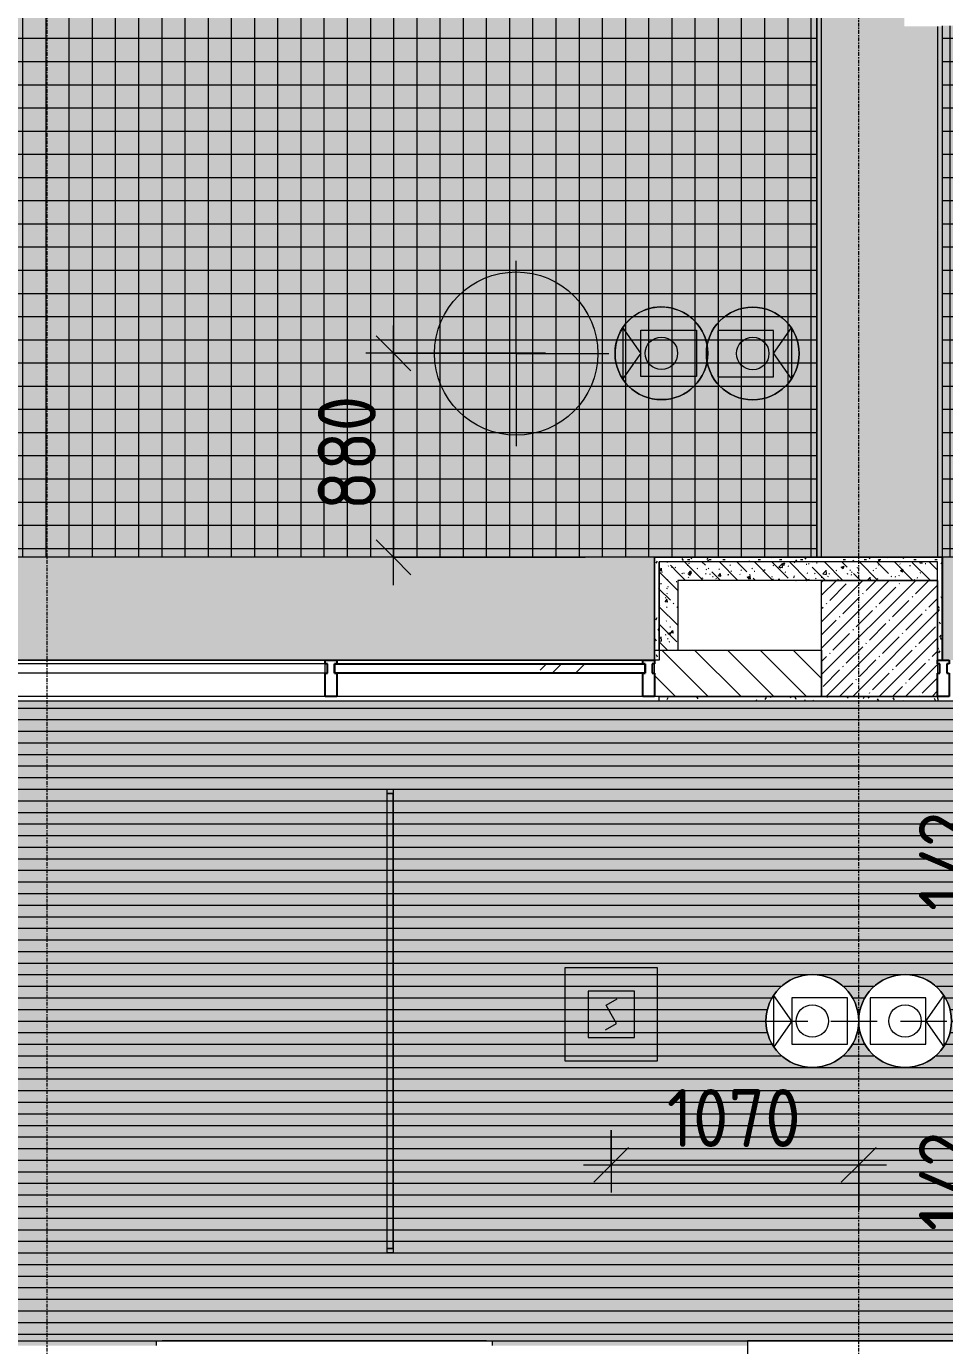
# Model space of a CAD drawing. Header units: millimetres. Extents: x 81610 to 276841, y -8553 to 29000.
# Drawn here: x 107120 to 111081, y 10600 to 16290 of the extents above; entities that cross this region are included whole.
import ezdxf

# ---------------------------------------------------------------- set-up
doc = ezdxf.new("R2010")
doc.units = ezdxf.units.MM
doc.linetypes.add('ADSK_Штрих_ш2 п1', pattern=[300, 200, -100])
doc.linetypes.add('Осевая', pattern=[31.75, 6.35, -4.7625, 15.875, -4.7625])
for name, color, linetype, lineweight in [('A-ANNO-DIMS', 7, 'Continuous', 9), ('A-ANNO-DIMS-100', 7, 'Continuous', 9), ('A-ANNO-NOTE', 7, 'Continuous', 9), ('A-CLNG-PATT', 7, 'Continuous', 9), ('A-DETL-2', 7, 'ADSK_Штрих_ш2 п1', 9), ('A-GLAZ-CURT', 7, 'Continuous', 9), ('A-GLAZ-CURT-1', 7, 'Continuous', 25), ('A-GLAZ-CWMG', 7, 'Continuous', 9), ('A-GLAZ-CWMG-1', 7, 'Continuous', 25), ('A-WALL', 7, 'Continuous', 9), ('I-WALL', 7, 'Continuous', 9), ('Q-SPCQ', 7, 'Continuous', 9), ('S-COLS', 7, 'Continuous', 9), ('Оси-2', 7, 'Осевая', 9)]:
    doc.layers.add(name, color=color, linetype=linetype, lineweight=lineweight)
doc.layers.add('A-ANNO-NOTE-1', color=7, linetype='Continuous', lineweight=9, transparency=1)
doc.layers.add('A-CLNG-PATT-1', color=7, linetype='Continuous', lineweight=9, transparency=1)
for name, color, linetype, lineweight, true_color in [('A-CLNG-1', 7, 'Continuous', 9, 0xeaeaea), ('A-WALL-1', 7, 'Continuous', 9, 0x3c3c3c), ('A-WALL-FNSH-1', 7, 'Continuous', 9, 0x3c3c3c), ('E-LITE-EQPM-1', 7, 'Continuous', 9, 0xff8080), ('I-WALL-1', 7, 'Continuous', 9, 0x535353), ('Q-SPCQ-3', 7, 'Continuous', 9, 0x008040), ('Q-SPCQ-4', 1, 'Continuous', 9, 0xff0000), ('S-COLS-1', 9, 'Continuous', 9, 0x808080), ('S-COLS-2', 7, 'Continuous', 9, 0x3c3c3c)]:
    doc.layers.add(name, color=color, linetype=linetype, lineweight=lineweight, true_color=true_color)
doc.styles.add('ISOCPEUR', font='isocpeur.ttf', dxfattribs={"width": 0.9, "height": 250})
doc.dimstyles.new('ISO-2_5_0_9К_БОЛЬШОЙ', dxfattribs={"dimscale": 304.8, "dimtxt": 248.995294, "dimasz": 0.492126, "dimexe": 0.393701, "dimexo": 0.984252, "dimgap": 0, "dimtad": 1, "dimdec": 0, "dimrnd": 10, "dimzin": 0, "dimdsep": 46, "dimtxsty": 'ISOCPEUR', "dimblk1": 'OBLIQUE', "dimblk2": 'OBLIQUE', "dimsah": 1, "dimcen": 0.09, "dimdle": 0.393701, "dimazin": 0, "dimtfac": 1, "dimtdec": 4, "dimtix": 1, "dimtmove": 0, "dimatfit": 3, "dimfxl": 1, "dimtvp": 1, "dimtolj": 1, "dimtzin": 0, "dimarcsym": 2})
pattern_1 = [(135, (0, 0), (-75.43415, -75.43415), [106.68, -17.78, 3.556, -17.78]), (135, (0, 75.39), (-75.43415, -75.43415), []), (50, (0, 0), (127.52922, -11.15758), [13.335, -146.685]), (355, (0, 0), (-24.66966, 133.74002), [10.668, -117.348]), (100.451, (10.63, -0.93), (102.85973, 122.58178), [11.333, -124.663]), (46.184, (0, 35.56), (189.75516, -29.43036), [20.002, -220.027]), (96.636, (15.81, 33.1), (166.1822, 173.1996), [17, -186.995]), (351.184, (0, 35.56), (166.18393, 173.19757), [16.002, -176.022]), (21, (17.78, 26.67), (106.130265, -71.58603), [13.335, -146.685]), (326, (17.78, 26.67), (43.26188, 128.93175), [10.668, -117.348]), (71.451, (26.62, 20.7), (149.39198, 57.34505), [11.333, -124.663]), (37.5, (0, 0), (2.162228, 59.188357), [3.353, -112.573, 3.353, -115.773, -117.792]), (37.5, (0, 0), (2.162228, 59.188357), [-235.052, 3.353, -114.44]), (7.5, (0, 0), (46.773857, 70.126152), [3.353, -64.567, 3.353, -109.906, -44.894]), (7.5, (0, 0), (46.773857, 70.126152), [-181.178, 3.353, -41.542]), (327.5, (-39.65, 0), (94.913671, -4.010093), [3.353, -41.097, 3.353, -135.331, -184.023]), (327.5, (-39.65, 0), (94.913671, -4.010093), [-183.134, 3.353, -180.67]), (317.5, (-57.43, 0), (103.69057, 17.79882), [3.353, -54.432, 3.353, -88.748, -130.683]), (317.5, (-57.43, 0), (103.69057, 17.79882), [-149.885, 3.353, -127.33])]
pattern_2 = [(0, (0, 0), (121.92, 30.48), [10.058, -81.382, 10.058, -81.382, -487.68]), (0, (0, 0), (121.92, 30.48), [-182.88, 10.058, -172.822, 10.058, -81.382, -213.36]), (0, (0, 0), (121.92, 30.48), [-457.2, 10.058, -50.902, 10.058, -142.342]), (120, (45.72, 15.24), (-87.356454, 90.345817), [10.058, -81.382, 10.058, -81.382, -487.68]), (120, (45.72, 15.24), (-87.356454, 90.345817), [-182.88, 10.058, -172.822, 10.058, -81.382, -213.36]), (120, (45.72, 15.24), (-87.356454, 90.345817), [-457.2, 10.058, -50.902, 10.058, -142.342]), (240, (60.96, 76.2), (-34.563546, -120.825817), [10.058, -81.382, 10.058, -81.382, -487.68]), (240, (60.96, 76.2), (-34.563546, -120.825817), [-182.88, 10.058, -172.822, 10.058, -81.382, -213.36]), (240, (60.96, 76.2), (-34.563546, -120.825817), [-457.2, 10.058, -50.902, 10.058, -142.342])]

# ---------------------------------------------------------------- blocks, each defined once
blk = doc.blocks.new('Прямоугольный импост - Импост структурный с накладкой - 160мм Темный-32354017-Сводный план потолков 1 этажа в осях 23-33')
at = {"layer": 'A-GLAZ-CWMG'}
blk.add_line((108409, 13557), (106660, 13557), dxfattribs=at)
blk = doc.blocks.new('Прямоугольный импост - Импост структурный с накладкой - 160мм Темный-32354019-Сводный план потолков 1 этажа в осях 23-33')
at = {"layer": 'A-GLAZ-CWMG'}
blk.add_line((109779, 13557), (108459, 13557), dxfattribs=at)
blk = doc.blocks.new('Прямоугольный импост - Импост структурный с накладкой - 160мм Темный-30755591-Сводный план потолков 1 этажа в осях 23-33')
at = {"layer": 'A-GLAZ-CWMG-1'}
for p, q in [((25, 17), (-25, 17)), ((-25, 17), (-25, 0)), ((-25, 0), (-15, 0)), ((-15, 0), (-15, -40)), ((15, 0), (25, 0)), ((15, -40), (15, 0)), ((25, 0), (25, 17)), ((-15, -40), (-25, -40)), ((-25, -40), (-25, -140)), ((25, -40), (15, -40)), ((25, -140), (25, -40)), ((-25, -140), (25, -140))]:
    blk.add_line(p, q, dxfattribs=at)
blk = doc.blocks.new('Системная панель - Стекло - 40мм-32353599-Сводный план потолков 1 этажа в осях 23-33')
at = {"layer": 'A-GLAZ-CURT'}
h = blk.add_hatch(dxfattribs=at)
h.set_pattern_fill('FP_20', color=256, style=0, pattern_type=2)
h.set_pattern_definition([(225, (109219, 13440), (282.8427, -282.8427), [200, -600]), (225, (109419, 13540), (282.8427, -282.8427), [600, -200]), (225, (109019, 13640), (282.8427, -282.8427), [200, -600])])
h.paths.add_polyline_path([(-670, 40), (-670, 0), (670, 0), (670, 40), (353.6, 40)])
at = {"layer": 'A-GLAZ-CURT-1'}
for p, q in [((-670, 0), (-670, 40)), ((-670, 40), (670, 40)), ((670, 0), (-670, 0)), ((670, 40), (670, 0))]:
    blk.add_line(p, q, dxfattribs=at)
blk = doc.blocks.new('Прямоугольный импост - Импост структурный с накладкой - 160мм Темный-30756008-Сводный план потолков 1 этажа в осях 23-33')
at = {"layer": 'A-GLAZ-CWMG-1'}
for p, q in [((0, 17), (-50, 17)), ((-50, 17), (-50, 0)), ((-50, 0), (-40, 0)), ((-40, 0), (-40, -40)), ((-10, 0), (0, 0)), ((-10, -40), (-10, 0)), ((0, 0), (0, 17)), ((-40, -40), (-50, -40)), ((-50, -40), (-50, -140)), ((0, -40), (-10, -40)), ((0, -140), (0, -40)), ((-50, -140), (0, -140))]:
    blk.add_line(p, q, dxfattribs=at)
blk = doc.blocks.new('Прямоугольный импост - Импост структурный с накладкой - 160мм Темный-30755595-Сводный план потолков 1 этажа в осях 23-33')
at = {"layer": 'A-GLAZ-CWMG-1'}
for p, q in [((-50, 0), (-50, 17)), ((-50, 17), (0, 17)), ((-40, 0), (-50, 0)), ((-40, -40), (-40, 0)), ((0, 0), (-10, 0)), ((-10, 0), (-10, -40)), ((0, 17), (0, 0)), ((-50, -140), (-50, -40)), ((-50, -40), (-40, -40)), ((-10, -40), (0, -40)), ((0, -40), (0, -140)), ((0, -140), (-50, -140))]:
    blk.add_line(p, q, dxfattribs=at)
blk = doc.blocks.new('Прямоугольный импост - Импост структурный с накладкой - 160мм Темный-32354020-Сводный план потолков 1 этажа в осях 23-33')
at = {"layer": 'A-GLAZ-CWMG'}
for p, q in [((109779, 13557), (108459, 13557)), ((109779, 13400), (108459, 13400))]:
    blk.add_line(p, q, dxfattribs=at)
blk = doc.blocks.new('Прямоугольный импост - Импост структурный с накладкой - 160мм Темный-32354021-Сводный план потолков 1 этажа в осях 23-33')
at = {"layer": 'A-GLAZ-CWMG'}
for p, q in [((108409, 13557), (106660, 13557)), ((106660, 13540), (106660, 13500)), ((108409, 13540), (106660, 13540)), ((108409, 13500), (106660, 13500)), ((108409, 13500), (108409, 13540)), ((108409, 13400), (106660, 13400))]:
    blk.add_line(p, q, dxfattribs=at)
blk = doc.blocks.new('Видеокамера - Желтый-29504207-Сводный план потолков 1 этажа в осях 23-33')
at = {"layer": 'Q-SPCQ-3'}
for p, q in [((89, 100), (-151, 100)), ((-151, 100), (-151, -100)), ((89, 0), (166.6, 110.7)), ((89, -100), (89, 100)), ((166.6, 110.7), (166.6, -110.7)), ((89, 0), (166.6, -110.7)), ((-151, -100), (89, -100))]:
    blk.add_line(p, q, dxfattribs=at)
for radius in [200, 70]:
    blk.add_circle((0, 0), radius, dxfattribs=at)
for start, end in [(0, 180), (180, 360)]:
    blk.add_arc((0, 0), 200, start, end, dxfattribs=at)
blk = doc.blocks.new('Видеокамера - Желтый-29699988-Сводный план потолков 1 этажа в осях 23-33')
at = {"layer": 'Q-SPCQ-3'}
for p, q in [((-151, -100), (-151, 100)), ((-151, 100), (89, 100)), ((89, 100), (89, -100)), ((92.9, 5.6), (166.6, 110.7)), ((166.6, -110.7), (166.6, 110.7)), ((89, 0), (92.3, 4.7)), ((89, 0), (166.6, -110.7)), ((89, -100), (-151, -100))]:
    blk.add_line(p, q, dxfattribs=at)
for radius in [200, 70]:
    blk.add_circle((0, 0), radius, dxfattribs=at)
for start, end in [(0, 180), (180, 332.3077), (332.3678, 0)]:
    blk.add_arc((0, 0), 200, start, end, dxfattribs=at)
blk = doc.blocks.new('Видеокамера - Желтый-29699950-Сводный план потолков 1 этажа в осях 23-33')
at = {"layer": 'Q-SPCQ-3'}
for p, q in [((89, 100), (-151, 100)), ((-151, 100), (-151, -100)), ((89, 0), (166.6, 110.7)), ((89, -100), (89, 100)), ((166.6, 110.7), (166.6, -110.7)), ((89, 0), (166.6, -110.7)), ((-151, -100), (89, -100))]:
    blk.add_line(p, q, dxfattribs=at)
for radius in [200, 70]:
    blk.add_circle((0, 0), radius, dxfattribs=at)
for start, end in [(0, 180), (180, 360)]:
    blk.add_arc((0, 0), 200, start, end, dxfattribs=at)
blk = doc.blocks.new('Извещатель потолочный - Монтируемые на перекрытии-30363648-Сводный план потолков 1 этажа в осях 23-33')
at = {"layer": 'Q-SPCQ'}
for p, q in [((-300, 300), (-300, -100)), ((100, 300), (-300, 300)), ((100, -100), (100, 300)), ((0, 200), (-200, 200)), ((-200, 200), (-200, 0)), ((0, 0), (0, 200)), ((-122.5, 139), (-74.9, 166.5)), ((-100, 100), (-122.5, 139)), ((-125.1, 33.5), (-77.5, 61)), ((-77.5, 61), (-100, 100)), ((-200, 0), (0, 0)), ((-300, -100), (100, -100))]:
    blk.add_line(p, q, dxfattribs=at)
blk = doc.blocks.new('Downlight - Strip - 2000 мм-27655400-Сводный план потолков 1 этажа в осях 23-33')
at = {"layer": 'E-LITE-EQPM-1'}
for p, q in [((-1000, -231.3), (-1000, -205.9)), ((-1000, -205.9), (-980.9, -205.9)), ((-980.9, -231.3), (-980.9, -205.9)), ((-980.9, -205.9), (981, -205.9)), ((-980.9, -205.9), (-980.9, -231.3)), ((-980.9, -231.3), (-980.9, -205.9)), ((-980.9, -205.9), (-980.9, -231.3)), ((-980.9, -205.9), (981, -205.9)), ((-980.9, -205.9), (981, -205.9)), ((981, -205.9), (981, -231.3)), ((981, -231.3), (981, -205.9)), ((981, -205.9), (1000, -205.9)), ((981, -231.3), (981, -205.9)), ((981, -205.9), (981, -231.3)), ((1000, -205.9), (1000, -231.3)), ((-980.9, -231.3), (-1000, -231.3)), ((981, -231.3), (-980.9, -231.3)), ((981, -231.3), (-980.9, -231.3)), ((-980.9, -231.3), (981, -231.3)), ((1000, -231.3), (981, -231.3))]:
    blk.add_line(p, q, dxfattribs=at)
blk = doc.blocks.new('DIMBLOCK28-Сводный план потолков 1 этажа в осях 23-33')
at = {"layer": 'A-ANNO-DIMS-100'}
for p, q in [((108703.9, 13880), (108703.9, 15000)), ((109359, 14880), (108583.9, 14880)), ((108703.9, 14880), (109359, 14880)), ((109530, 14000), (108583.9, 14000)), ((108703.9, 14000), (109530, 14000))]:
    blk.add_line(p, q, dxfattribs=at)
at = {"layer": 'A-ANNO-DIMS-100', "lineweight": 20}
for p, q in [((108703.9, 14880), (108628.9, 14955)), ((108703.9, 14880), (108778.9, 14805)), ((108703.9, 14000), (108628.9, 14075)), ((108703.9, 14000), (108778.9, 13925))]:
    blk.add_line(p, q, dxfattribs=at)
at = {"layer": 'A-ANNO-DIMS-100', "color": 0, "insert": (108377.2, 14203), "char_height": 250, "width": 568.858, "attachment_point": 1, "rotation": 90, "line_spacing_factor": 1.149209, "style": 'ISOCPEUR'}
blk.add_mtext('880', dxfattribs=at)
blk = doc.blocks.new('_Oblique')
at = {"color": 0, "linetype": 'ByBlock', "lineweight": -2}
blk.add_line((-0.5, -0.5), (0.5, 0.5), dxfattribs=at)
blk = doc.blocks.new('DIMBLOCK29-Сводный план потолков 1 этажа в осях 23-33')
at = {"layer": 'A-ANNO-DIMS-100', "lineweight": 20}
for p, q in [((111296.4, 12000), (111221.4, 12075)), ((111296.4, 12000), (111371.4, 11925)), ((111296.4, 10620), (111221.4, 10695)), ((111296.4, 10620), (111371.4, 10545))]:
    blk.add_line(p, q, dxfattribs=at)
at = {"layer": 'A-ANNO-DIMS-100'}
for p, q in [((111410, 12000), (111176.4, 12000)), ((111296.4, 10500), (111296.4, 12000)), ((111296.4, 12000), (111410, 12000)), ((111490.3, 10620), (111176.4, 10620)), ((111296.4, 10620), (111490.3, 10620))]:
    blk.add_line(p, q, dxfattribs=at)
at = {"layer": 'A-ANNO-DIMS-100', "color": 0, "insert": (110969.8, 11094.5), "char_height": 250, "width": 517.144, "attachment_point": 1, "rotation": 90, "line_spacing_factor": 1.149209, "style": 'ISOCPEUR'}
blk.add_mtext('1/2', dxfattribs=at)
blk = doc.blocks.new('DIMBLOCK30-Сводный план потолков 1 этажа в осях 23-33')
at = {"layer": 'A-ANNO-DIMS-100'}
for p, q in [((111296.4, 12000), (111296.4, 13500)), ((111350, 13380), (111176.4, 13380)), ((111296.4, 13380), (111350, 13380)), ((111410, 12000), (111176.4, 12000)), ((111296.4, 12000), (111410, 12000))]:
    blk.add_line(p, q, dxfattribs=at)
at = {"layer": 'A-ANNO-DIMS-100', "lineweight": 20}
for p, q in [((111296.4, 13380), (111221.4, 13455)), ((111296.4, 13380), (111371.4, 13305)), ((111296.4, 12000), (111221.4, 12075)), ((111296.4, 12000), (111371.4, 11925))]:
    blk.add_line(p, q, dxfattribs=at)
at = {"layer": 'A-ANNO-DIMS-100', "color": 0, "insert": (110969.8, 12474.5), "char_height": 250, "width": 517.144, "attachment_point": 1, "rotation": 90, "line_spacing_factor": 1.149209, "style": 'ISOCPEUR'}
blk.add_mtext('1/2', dxfattribs=at)
blk = doc.blocks.new('DIMBLOCK140-Сводный план потолков 1 этажа в осях 23-33')
at = {"layer": 'A-ANNO-DIMS-100'}
for p, q in [((109642.5, 11529), (109642.5, 11260.1)), ((109642.5, 11380.1), (109642.5, 11529)), ((110710, 11186.1), (110710, 11500.1)), ((109522.5, 11380.1), (110830, 11380.1)), ((110710, 11380.1), (110710, 11186.1))]:
    blk.add_line(p, q, dxfattribs=at)
at = {"layer": 'A-ANNO-DIMS-100', "lineweight": 20}
for p, q in [((109642.5, 11380.1), (109717.5, 11455.1)), ((110710, 11380.1), (110785, 11455.1)), ((109642.5, 11380.1), (109567.5, 11305.1)), ((110710, 11380.1), (110635, 11305.1))]:
    blk.add_line(p, q, dxfattribs=at)
at = {"layer": 'A-ANNO-DIMS-100', "color": 0, "insert": (109881.8, 11706.7), "char_height": 250, "width": 706.764, "attachment_point": 1, "line_spacing_factor": 1.149209, "style": 'ISOCPEUR'}
blk.add_mtext('1070', dxfattribs=at)

msp = doc.modelspace()

# ---------------------------------------------------------------- hatches: boundary and pattern name
at = {"layer": 'A-ANNO-NOTE-1'}
h = msp.add_hatch(color=256, dxfattribs=at)
h.paths.add_polyline_path([(109232.5, 14527), (109260.1, 14528), (109287.6, 14531.3), (109314.7, 14536.7), (109341.3, 14544.2), (109367.2, 14553.8), (109392.3, 14565.3), (109416.5, 14578.8), (109439.4, 14594.2), (109461.1, 14611.3), (109481.4, 14630.1), (109500.2, 14650.4), (109517.3, 14672.1), (109532.7, 14695.1), (109546.2, 14719.2), (109557.8, 14744.3), (109567.3, 14770.2), (109574.8, 14796.8), (109580.2, 14823.9), (109583.5, 14851.4), (109584.6, 14879), (109583.5, 14906.6), (109580.2, 14934.1), (109574.8, 14961.2), (109566.4, 14990.5), (109557.8, 15013.7), (109546.2, 15038.8), (109532.7, 15062.9), (109517.3, 15085.9), (109500.2, 15107.6), (109481.4, 15127.9), (109461.1, 15146.7), (109438.7, 15164.3), (109416.5, 15179.2), (109392.3, 15192.7), (109367.2, 15204.2), (109341.3, 15213.8), (109314.7, 15221.3), (109287.6, 15226.7), (109260.1, 15230), (109232.5, 15231), (109204.9, 15230), (109177.4, 15226.7), (109150.3, 15221.3), (109123.7, 15213.8), (109097.8, 15204.2), (109072.7, 15192.7), (109048.6, 15179.2), (109025.6, 15163.8), (109003.9, 15146.7), (108983.6, 15127.9), (108964, 15106.6), (108947.7, 15085.9), (108932.4, 15062.9), (108918.9, 15038.8), (108907.3, 15013.7), (108897.7, 14987.8), (108890.2, 14961.2), (108884.8, 14934.1), (108881.6, 14906.6), (108880.5, 14874.4), (108881.6, 14851.4), (108884.8, 14823.9), (108890.2, 14796.8), (108897.7, 14770.2), (108907.3, 14744.3), (108918.9, 14719.2), (108933.7, 14692.9), (108947.7, 14672.1), (108964.8, 14650.4), (108983.6, 14630.1), (109003.9, 14611.3), (109025.6, 14594.2), (109048.6, 14578.8), (109072.7, 14565.3), (109102.1, 14552.1), (109123.7, 14544.2), (109150.3, 14536.7), (109177.4, 14531.3), (109204.9, 14528), (109223.3, 14527.1)])
h.paths.add_polyline_path([(109232.5, 14579), (109209, 14579.9), (109185.6, 14582.7), (109162.5, 14587.3), (109139.8, 14593.7), (109117.7, 14601.8), (109096.3, 14611.7), (109075.8, 14623.2), (109056.2, 14636.3), (109037.7, 14650.9), (109020.4, 14666.9), (109004.4, 14684.2), (108989.8, 14702.7), (108976.7, 14722.3), (108965.2, 14742.8), (108955.4, 14764.2), (108947.2, 14786.3), (108940.8, 14809), (108936.2, 14832.1), (108933.4, 14855.5), (108932.5, 14879), (108933.7, 14905.4), (108936.2, 14925.9), (108940.8, 14949), (108947.2, 14971.7), (108955.4, 14993.8), (108965.2, 15015.2), (108976.7, 15035.7), (108989.8, 15055.3), (109004.4, 15073.8), (109020.4, 15091.1), (109037.7, 15107.1), (109056.2, 15121.7), (109075.8, 15134.8), (109102.1, 15149.1), (109117.7, 15156.2), (109139.8, 15164.3), (109162.5, 15170.7), (109185.6, 15175.3), (109209, 15178.1), (109232.5, 15179), (109256.1, 15178.1), (109279.5, 15175.3), (109302.6, 15170.7), (109325.2, 15164.3), (109347.3, 15156.2), (109368.7, 15146.3), (109389.3, 15134.8), (109408.9, 15121.7), (109428, 15106.6), (109444.7, 15091.1), (109460.6, 15073.8), (109475.2, 15055.3), (109488.3, 15035.7), (109499.8, 15015.2), (109511, 14990.5), (109517.8, 14971.7), (109524.2, 14949), (109528.8, 14925.9), (109531.6, 14902.5), (109532.5, 14874.4), (109531.6, 14855.5), (109528.8, 14832.1), (109524.2, 14809), (109517.8, 14786.3), (109507.2, 14758.4), (109499.8, 14742.8), (109488.3, 14722.3), (109475.2, 14702.7), (109460.6, 14684.2), (109444.7, 14666.9), (109427.4, 14650.9), (109408.9, 14636.3), (109389.3, 14623.2), (109368.7, 14611.7), (109347.3, 14601.8), (109325.2, 14593.7), (109302.6, 14587.3), (109279.5, 14582.7), (109256.1, 14579.9), (109240.4, 14579.1)])
at = {"layer": 'A-CLNG-PATT'}
h = msp.add_hatch(dxfattribs=at)
h.set_pattern_fill('FP_35', color=256, style=0, pattern_type=2)
h.set_pattern_definition([(0, (109305, 16338.5), (0, -100), []), (270, (109305, 16338.5), (-100, -6e-15), [])])
h.paths.add_polyline_path([(117790, 13620), (117790, 16229), (116120.4, 16229), (116121, 13620), (117773, 13620)])
h.paths.add_polyline_path([(115580, 14000), (115580, 16293), (111070, 16293), (111070, 14000), (115499, 14000)])
h.paths.add_polyline_path([(106071.9, 14000), (110529, 14000), (110529, 19120), (106070, 19120), (106070, 14000)])
h.paths.add_polyline_path([(105530, 14000), (105530, 19120), (100820, 19120), (100821, 17750), (101418, 17750), (101418, 14000), (104725.2, 14000)])
h.paths.add_polyline_path([(117774, 15525), (117774, 15575), (117789, 15575), (117789, 15525)])
h.paths.add_polyline_path([(101419, 15575), (101419, 15675), (101439, 15675), (101439, 15575)])
h.paths.add_polyline_path([(101439, 16325), (101419, 16325), (101419, 16425), (101439, 16425)])
h = msp.add_hatch(dxfattribs=at)
h.set_pattern_fill('FP_44', color=256, style=0, pattern_type=2)
h.set_pattern_definition([(0, (109955, 12000), (0, -50), [])])
h.paths.add_polyline_path([(121190, 10620), (121189, 12430), (120360, 12430), (120359, 13380), (98720, 13380), (98720, 11340), (100829, 11340), (100830, 10620), (121177, 10620)])
h.paths.add_polyline_path([(110485.9, 11801.5), (110439.1, 11813), (110396.4, 11835.4), (110360.3, 11867.4), (110332.9, 11907.1), (110315.8, 11952.1), (110310, 12000), (110315.8, 12047.9), (110332.9, 12092.9), (110360.3, 12132.6), (110396.4, 12164.6), (110439.1, 12187), (110485.9, 12198.5), (110534.1, 12198.5), (110580.9, 12187), (110623.6, 12164.6), (110659.7, 12132.6), (110687.1, 12092.9), (110704.2, 12047.9), (110710, 12000), (110704.2, 11952.1), (110687.1, 11907.1), (110659.7, 11867.4), (110623.6, 11835.4), (110580.9, 11813), (110534.1, 11801.5)])
h.paths.add_polyline_path([(110934.1, 11801.5), (110885.9, 11801.5), (110839.1, 11813), (110796.4, 11835.4), (110760.3, 11867.4), (110732.9, 11907.1), (110715.8, 11952.1), (110710, 12000), (110715.8, 12047.9), (110732.9, 12092.9), (110760.3, 12132.6), (110796.4, 12164.6), (110839.1, 12187), (110885.9, 12198.5), (110934.1, 12198.5), (110980.9, 12187), (111023.6, 12164.6), (111059.7, 12132.6), (111087.1, 12092.9), (111104.2, 12047.9), (111110, 12000), (111104.2, 11952.1), (111087.1, 11907.1), (111059.7, 11867.4), (111023.6, 11835.4), (110980.9, 11813)])
at = {"layer": 'A-CLNG-PATT-1'}
h = msp.add_hatch(color=256, dxfattribs=at)
h.paths.add_polyline_path([(117790, 13620), (117790, 16229), (116120.4, 16229), (116121, 13620), (117773, 13620)])
h.paths.add_polyline_path([(115580, 14000), (115580, 16293), (111070, 16293), (111070, 14000), (115499, 14000)])
h.paths.add_polyline_path([(106071.9, 14000), (110529, 14000), (110529, 19120), (106070, 19120), (106070, 14000)])
h.paths.add_polyline_path([(105530, 14000), (105530, 19120), (100820, 19120), (100821, 17750), (101418, 17750), (101418, 14000), (104725.2, 14000)])
h.paths.add_polyline_path([(117774, 15525), (117774, 15575), (117789, 15575), (117789, 15525)])
h.paths.add_polyline_path([(101419, 15575), (101419, 15675), (101439, 15675), (101439, 15575)])
h.paths.add_polyline_path([(101439, 16325), (101419, 16325), (101419, 16425), (101439, 16425)])
for points in [[(111050, 14000), (111070, 14000), (111070, 16290), (110907, 16290), (110907, 18550), (110857, 18550), (110857, 18580), (110530, 18580), (110530, 14000)], [(109789, 13557), (109829, 13557), (109830, 14000), (106070, 14000), (106070, 13600), (106610, 13600), (106610, 13557), (109779, 13557)], [(115499, 13557), (115580, 13557), (115580, 14000), (111070, 14000), (111070, 13557), (114152.3, 13557)]]:
    msp.add_hatch(color=256, dxfattribs=at).paths.add_polyline_path(points)
h = msp.add_hatch(color=256, dxfattribs=at)
h.paths.add_polyline_path([(121190, 10620), (121189, 12430), (120360, 12430), (120359, 13380), (98720, 13380), (98720, 11340), (100829, 11340), (100830, 10620), (121177, 10620)])
h.paths.add_polyline_path([(110485.9, 11801.5), (110439.1, 11813), (110396.4, 11835.4), (110360.3, 11867.4), (110332.9, 11907.1), (110315.8, 11952.1), (110310, 12000), (110315.8, 12047.9), (110332.9, 12092.9), (110360.3, 12132.6), (110396.4, 12164.6), (110439.1, 12187), (110485.9, 12198.5), (110534.1, 12198.5), (110580.9, 12187), (110623.6, 12164.6), (110659.7, 12132.6), (110687.1, 12092.9), (110704.2, 12047.9), (110710, 12000), (110704.2, 11952.1), (110687.1, 11907.1), (110659.7, 11867.4), (110623.6, 11835.4), (110580.9, 11813), (110534.1, 11801.5)])
h.paths.add_polyline_path([(110934.1, 11801.5), (110885.9, 11801.5), (110839.1, 11813), (110796.4, 11835.4), (110760.3, 11867.4), (110732.9, 11907.1), (110715.8, 11952.1), (110710, 12000), (110715.8, 12047.9), (110732.9, 12092.9), (110760.3, 12132.6), (110796.4, 12164.6), (110839.1, 12187), (110885.9, 12198.5), (110934.1, 12198.5), (110980.9, 12187), (111023.6, 12164.6), (111059.7, 12132.6), (111087.1, 12092.9), (111104.2, 12047.9), (111110, 12000), (111104.2, 11952.1), (111087.1, 11907.1), (111059.7, 11867.4), (111023.6, 11835.4), (110980.9, 11813)])
at = {"layer": 'I-WALL'}
h = msp.add_hatch(dxfattribs=at)
h.set_pattern_fill('FP_31', color=256, style=0, pattern_type=2)
h.set_pattern_definition(pattern_2)
h.paths.add_polyline_path([(109830, 13557), (109850, 13557), (109850, 14000), (109830, 14000), (109830, 13713.7)])
h = msp.add_hatch(dxfattribs=at)
h.set_pattern_fill('FP_31', color=256, style=0, pattern_type=2)
h.set_pattern_definition(pattern_2)
h.paths.add_polyline_path([(111070, 13980), (111070, 14000), (109850, 14000), (109850, 13980), (111050, 13980)])
h = msp.add_hatch(dxfattribs=at)
h.set_pattern_fill('FP_6', color=256, style=0, pattern_type=2)
h.set_pattern_definition(pattern_1)
h.paths.add_polyline_path([(109850, 13600), (109930, 13600), (109930, 13980), (109850, 13980), (109850, 13713.7)])
h = msp.add_hatch(dxfattribs=at)
h.set_pattern_fill('FP_6', color=256, style=0, pattern_type=2)
h.set_pattern_definition(pattern_1)
h.paths.add_polyline_path([(111050, 13900), (111050, 13980), (109930, 13980), (109930, 13900), (110112.1, 13900)])
h = msp.add_hatch(dxfattribs=at)
h.set_pattern_fill('FP_31', color=256, style=0, pattern_type=2)
h.set_pattern_definition(pattern_2)
h.paths.add_polyline_path([(111050, 13557), (111070, 13557), (111070, 13980), (111050, 13980), (111050, 13713.7)])
h = msp.add_hatch(dxfattribs=at)
h.set_pattern_fill('FP_4', color=256, style=0, pattern_type=2)
h.set_pattern_definition([(135, (0, 0), (-70.71068, -70.71068), [])])
h.paths.add_polyline_path([(110550, 13400), (110550, 13600), (109829, 13600), (109829, 13400), (110112.1, 13400)])
h.paths.add_polyline_path([(105400, 13400), (105550, 13400), (105550, 13600), (105400, 13600)])
h.paths.add_polyline_path([(106050, 13400), (106610, 13400), (106610, 13600), (106050, 13600)])
h.paths.add_polyline_path([(101100, 13400), (101398, 13400), (101398, 13600), (101100, 13600)])
h = msp.add_hatch(dxfattribs=at)
h.set_pattern_fill('FP_31', color=256, style=0, pattern_type=2)
h.set_pattern_definition(pattern_2)
h.paths.add_polyline_path([(111051, 13380), (111050, 13400), (109849, 13400), (109850, 13380), (111050, 13380)])
h = msp.add_hatch(dxfattribs=at)
h.set_pattern_fill('FP_31', color=256, style=0, pattern_type=2)
h.set_pattern_definition(pattern_2)
h.paths.add_polyline_path([(121190, 10600), (121190, 10620), (111180, 10620), (111180, 10600), (120886, 10600)])
h.paths.add_polyline_path([(110112.1, 10600), (110230, 10600), (110230, 10620), (109130, 10620), (109130, 10600)])
h.paths.add_polyline_path([(107680, 10600), (107680, 10620), (105095, 10620), (105095, 10600), (106071.9, 10600)])
h.paths.add_polyline_path([(103378.4, 10600), (103645, 10600), (103645, 10620), (100809, 10620), (100809, 10600), (102031.7, 10600)])
at = {"layer": 'S-COLS-1'}
h = msp.add_hatch(dxfattribs=at)
h.set_pattern_fill('FP_2', color=256, style=0, pattern_type=2)
h.set_pattern_definition([(45, (0, 0), (-57.024626, 57.024626), []), (45, (57.025, 0), (-57.024626, 57.024626), [100.806, -20.161, 3.353, -16.808])])
h.paths.add_polyline_path([(110550, 13400), (111050, 13400), (111050, 13900), (110550, 13900), (110550, 13600)])

# ---------------------------------------------------------------- linework, layer by layer
at = {"layer": 'A-ANNO-NOTE'}
for q in [(109232.5, 15279), (108832.5, 14879), (109232.5, 14479), (109632.5, 14879)]:
    msp.add_line((109232.5, 14879), q, dxfattribs=at)
msp.add_circle((109232.5, 14879), 352, dxfattribs=at)
at = {"layer": 'A-CLNG-1'}
for p, q in [((110529, 14000), (110529, 18580)), ((110530, 18580), (110530, 14000)), ((111070, 16293), (111070, 14000)), ((110529, 14000), (101418, 14000)), ((109830, 14000), (106070, 14000)), ((109830, 13600), (109830, 14000)), ((115580, 14000), (110530, 14000)), ((115580, 14000), (111070, 14000)), ((111070, 13557), (111070, 14000)), ((106610, 13557), (109829, 13557)), ((109849, 13380), (106050, 13380)), ((115599, 13380), (111051, 13380)), ((103645, 10620), (121190, 10620))]:
    msp.add_line(p, q, dxfattribs=at)
at = {"layer": 'A-DETL-2'}
msp.add_line((100690, 12000), (119890, 12000), dxfattribs=at)
at = {"layer": 'A-WALL'}
msp.add_line((110550, 13600), (110550, 13400), dxfattribs=at)
at = {"layer": 'A-WALL-1'}
for p, q in [((110529, 14000), (110530, 14000)), ((111070, 14000), (111070, 14000)), ((109850, 13600), (109850, 13980)), ((109850, 13980), (109850, 13557)), ((111050, 13980), (109850, 13980)), ((111050, 13557), (111050, 13980)), ((109930, 13900), (109930, 13600)), ((111050, 13900), (109930, 13900)), ((109829, 13600), (110550, 13600)), ((109829, 13400), (109829, 13600)), ((109830, 13557), (109830, 13600)), ((109850, 13557), (109830, 13557)), ((111070, 13557), (111050, 13557)), ((110550, 13400), (109829, 13400)), ((109849, 13380), (109849, 13400)), ((109850, 13400), (111050, 13400)), ((111050, 13380), (109850, 13380)), ((111050, 13400), (111050, 13390)), ((111050, 13390), (111051, 13390)), ((111051, 13379), (111050, 13379)), ((111051, 13390), (111051, 13379)), ((107680, 10620), (107680, 10600)), ((109130, 10600), (109130, 10620)), ((110230, 10620), (110230, 10380))]:
    msp.add_line(p, q, dxfattribs=at)
at = {"layer": 'A-WALL-FNSH-1'}
for p, q in [((109829, 13600), (109829, 14001)), ((109829, 14001), (111070, 14001)), ((109830, 14000), (109830, 14000)), ((111071, 14001), (111071, 13557)), ((111071, 13557), (111070, 13557)), ((109849, 13379), (109849, 13380)), ((111050, 13379), (109849, 13379)), ((105095, 10621), (107705, 10621)), ((107705, 10621), (107705, 10620)), ((109105, 10620), (109105, 10621)), ((109105, 10621), (110230, 10621)), ((110230, 10621), (110230, 10620))]:
    msp.add_line(p, q, dxfattribs=at)
at = {"layer": 'I-WALL-1'}
for p, q in [((110528, 18579), (110528, 14001)), ((110550, 14000), (110550, 18580)), ((111050, 16290), (111050, 14000)), ((111071, 14001), (111071, 16293)), ((111071, 14001), (111070, 14001)), ((111070, 14000.5), (111071, 14000.5)), ((109105, 10621), (107705, 10621)), ((111180, 10621), (110230, 10621))]:
    msp.add_line(p, q, dxfattribs=at)
at = {"layer": 'S-COLS'}
msp.add_line((110550, 13400), (110550, 13600), dxfattribs=at)
at = {"layer": 'S-COLS-2'}
for p, q in [((110550, 13600), (110550, 13900)), ((110550, 13900), (111050, 13900)), ((111050, 13900), (111050, 13400)), ((111050, 13400), (110550, 13400))]:
    msp.add_line(p, q, dxfattribs=at)
at = {"layer": 'Оси-2'}
for p, q in [((107210, 593.7), (107210, 19528.3)), ((110710, 593.7), (110710, 19528.3))]:
    msp.add_line(p, q, dxfattribs=at)

# ---------------------------------------------------------------- block references
at = {"layer": 'A-GLAZ-CURT', "rotation": 180}
msp.add_blockref('Системная панель - Стекло - 40мм-32353599-Сводный план потолков 1 этажа в осях 23-33', (109119, 13540), dxfattribs=at)
at = {"layer": 'A-GLAZ-CWMG'}
for name, p in [('Прямоугольный импост - Импост структурный с накладкой - 160мм Темный-32354017-Сводный план потолков 1 этажа в осях 23-33', (0, 0)), ('Прямоугольный импост - Импост структурный с накладкой - 160мм Темный-32354021-Сводный план потолков 1 этажа в осях 23-33', (0, 0)), ('Прямоугольный импост - Импост структурный с накладкой - 160мм Темный-32354019-Сводный план потолков 1 этажа в осях 23-33', (0, 0)), ('Прямоугольный импост - Импост структурный с накладкой - 160мм Темный-32354020-Сводный план потолков 1 этажа в осях 23-33', (0, 0)), ('Прямоугольный импост - Импост структурный с накладкой - 160мм Темный-30755595-Сводный план потолков 1 этажа в осях 23-33', (109829, 13540))]:
    msp.add_blockref(name, p, dxfattribs=at)
at = {"layer": 'A-GLAZ-CWMG', "extrusion": (0, 0, -1)}
for name, p in [('Прямоугольный импост - Импост структурный с накладкой - 160мм Темный-30755591-Сводный план потолков 1 этажа в осях 23-33', (-108434, 13540)), ('Прямоугольный импост - Импост структурный с накладкой - 160мм Темный-30756008-Сводный план потолков 1 этажа в осях 23-33', (-111050, 13540))]:
    msp.add_blockref(name, p, dxfattribs=at)
at = {"layer": 'E-LITE-EQPM-1', "rotation": 89.9999999999999}
msp.add_blockref('Downlight - Strip - 2000 мм-27655400-Сводный план потолков 1 этажа в осях 23-33', (108470.4, 12000), dxfattribs=at)
at = {"layer": 'Q-SPCQ-3', "rotation": 180}
for name, p in [('Видеокамера - Желтый-29699988-Сводный план потолков 1 этажа в осях 23-33', (109859, 14880)), ('Видеокамера - Желтый-29699950-Сводный план потолков 1 этажа в осях 23-33', (110510, 12000))]:
    msp.add_blockref(name, p, dxfattribs=at)
at = {"layer": 'Q-SPCQ-3'}
for name, p in [('Видеокамера - Желтый-29504207-Сводный план потолков 1 этажа в осях 23-33', (110252.9, 14879)), ('Видеокамера - Желтый-29699950-Сводный план потолков 1 этажа в осях 23-33', (110910, 12000))]:
    msp.add_blockref(name, p, dxfattribs=at)
at = {"layer": 'Q-SPCQ-4'}
msp.add_blockref('Извещатель потолочный - Монтируемые на перекрытии-30363648-Сводный план потолков 1 этажа в осях 23-33', (109742.5, 11929), dxfattribs=at)

# ---------------------------------------------------------------- dimensions: what is measured, and where the dimension line sits
at = {"layer": 'A-ANNO-DIMS'}
dim = msp.add_linear_dim(base=(108703.9, 14880), p1=(109830, 14000), p2=(109659, 14880), angle=90, dimstyle='ISO-2_5_0_9К_БОЛЬШОЙ', override={"dimpost": '<>', "dimfxl": 896.460257}, dxfattribs=at)
dim.commit()
dim.dimension.update_dxf_attribs({"geometry": 'DIMBLOCK28-Сводный план потолков 1 этажа в осях 23-33', "text_midpoint": (108578.9, 14440)})
for base, p1, p2, override, picture, middle in [((111296.4, 13380), (111110, 12000), (111050, 13380), {"dimpost": '<>', "dimfxl": 1381.303725}, 'DIMBLOCK30-Сводный план потолков 1 этажа в осях 23-33', (111171.4, 12690)), ((111296.4, 12000), (111190.3, 10620), (111110, 12000), {"dimpost": '<>', "dimfxl": 1382.336325}, 'DIMBLOCK29-Сводный план потолков 1 этажа в осях 23-33', (111171.4, 11310))]:
    dim = msp.add_linear_dim(base=base, p1=p1, p2=p2, angle=90, text='1/2', dimstyle='ISO-2_5_0_9К_БОЛЬШОЙ', override=override, dxfattribs=at)
    dim.commit()
    dim.dimension.update_dxf_attribs({"geometry": picture, "text_midpoint": middle})
dim = msp.add_linear_dim(base=(110709.9999656, 11380.0679038), p1=(109642.4999656, 11829.0000053), p2=(110709.9999656, 11486.133921), dimstyle='ISO-2_5_0_9К_БОЛЬШОЙ', override={"dimpost": '<>', "dimfxl": 1121.210686}, dxfattribs=at)
dim.commit()
dim.dimension.update_dxf_attribs({"geometry": 'DIMBLOCK140-Сводный план потолков 1 этажа в осях 23-33', "text_midpoint": (110176.2499656, 11505.0679038)})

doc.saveas('drawing.dxf')
